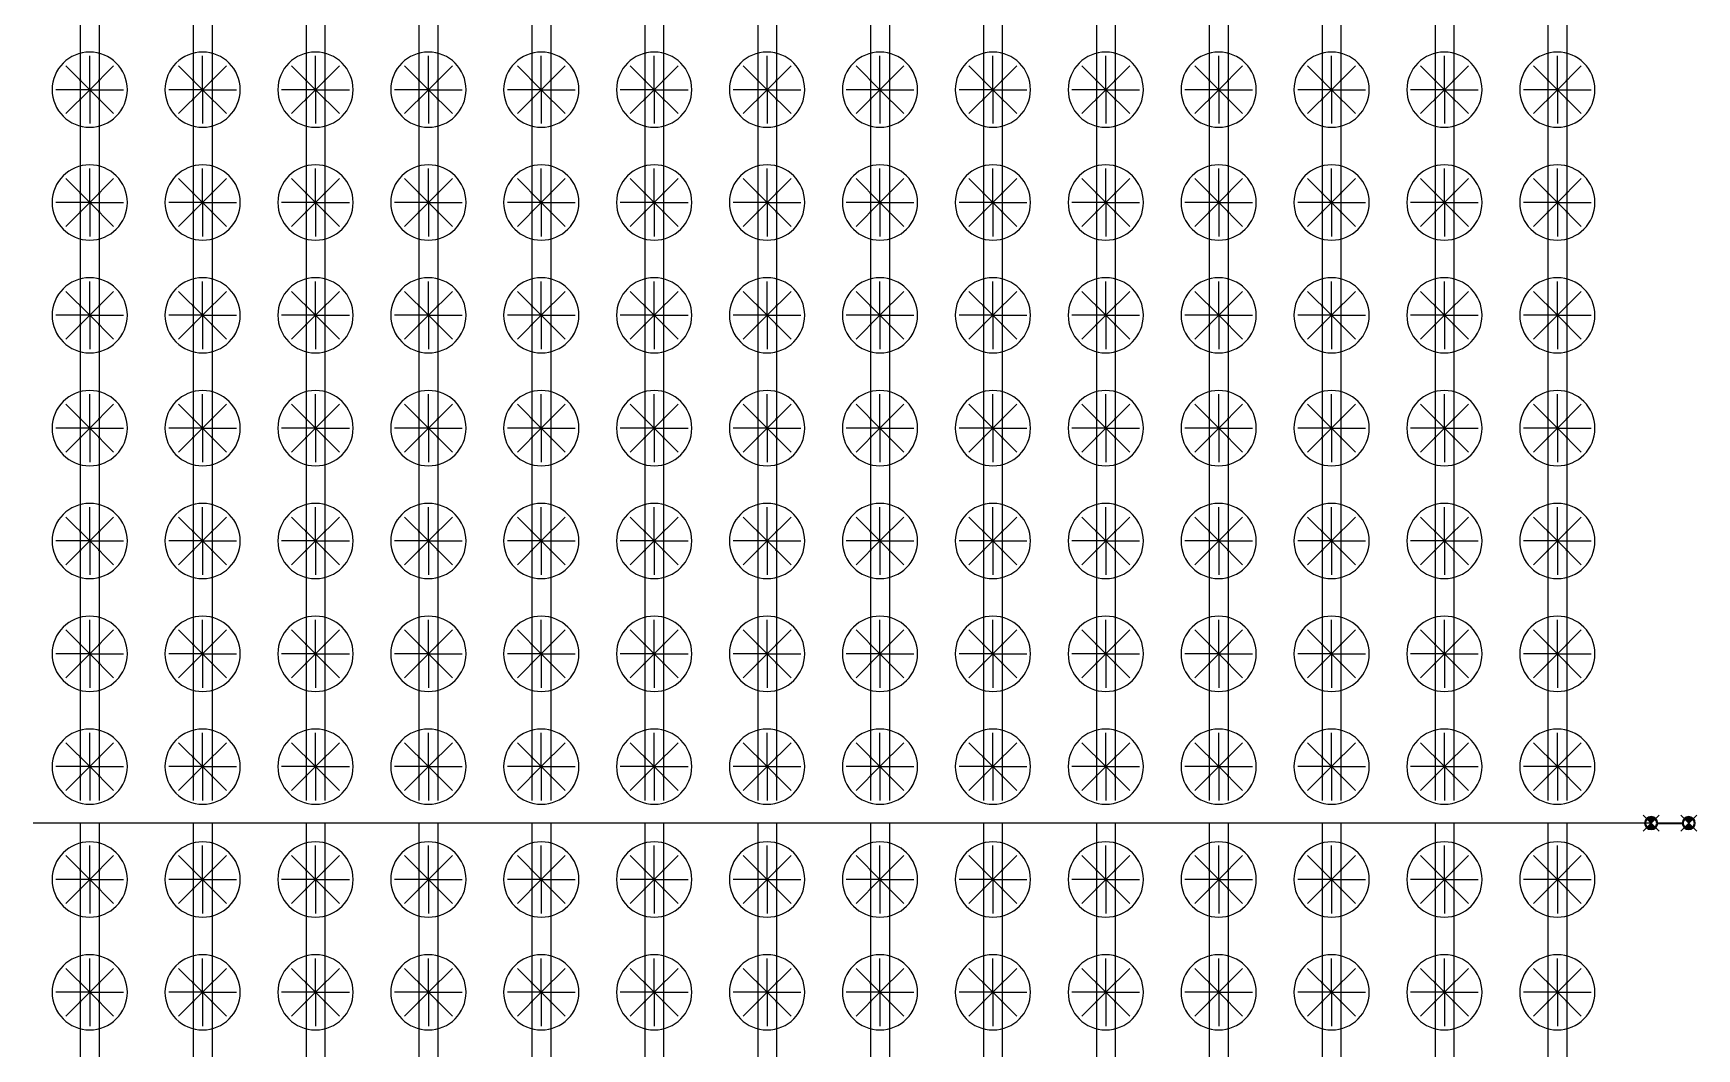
# Model space of a CAD drawing. Header units: metres. Extents: x -1021672 to -1021230, y -2826902 to -2826531.
# Drawn here: x -1021623.4 to -1021535, y -2826780.6 to -2826726.6 of the extents above; entities that cross this region are included whole.
import ezdxf

# ---------------------------------------------------------------- set-up
doc = ezdxf.new("R2010")
doc.units = ezdxf.units.M
for name, color, linetype in [('IRRIG-LATERAL', 6, 'Continuous'), ('IRRIG-VALVES', 3, 'Continuous'), ('PUMP-STATION-1', 40, 'Continuous'), ('TREES', 94, 'Continuous'), ('V-CTRL-BMRK', 150, 'Continuous')]:
    doc.layers.add(name, color=color, linetype=linetype)

# ---------------------------------------------------------------- blocks, each defined once
blk = doc.blocks.new('sub valve')
at = {"true_color": 0xf1eb1f}
h = blk.add_hatch(color=2, dxfattribs=at)
h.dxf.hatch_style = 1
h.paths.add_polyline_path([(-1021327.632, -2826720.405), (-1021327.667, -2826720.37, 0.198912), (-1021327.769, -2826720.617, 0.198912), (-1021327.667, -2826720.865), (-1021327.632, -2826720.829, -0.198912), (-1021327.719, -2826720.617, -0.198912)])
h.paths.add_polyline_path([(-1021327.207, -2826720.405), (-1021327.172, -2826720.37, 0.414214), (-1021327.667, -2826720.37), (-1021327.632, -2826720.405, -0.414214)])
h.paths.add_polyline_path([(-1021327.172, -2826720.865), (-1021327.207, -2826720.829, -0.414214), (-1021327.632, -2826720.829), (-1021327.667, -2826720.865, 0.414214)])
h.paths.add_polyline_path([(-1021327.069, -2826720.617, 0.198912), (-1021327.172, -2826720.37), (-1021327.207, -2826720.405, -0.198912), (-1021327.119, -2826720.617, -0.198912), (-1021327.207, -2826720.829), (-1021327.172, -2826720.865, 0.198912)])
h.paths.add_polyline_path([(-1021329.632, -2826720.405), (-1021329.667, -2826720.37, 0.198912), (-1021329.769, -2826720.617, 0.198912), (-1021329.667, -2826720.865), (-1021329.632, -2826720.829, -0.198912), (-1021329.719, -2826720.617, -0.198912)])
h.paths.add_polyline_path([(-1021329.207, -2826720.405), (-1021329.172, -2826720.37, 0.414214), (-1021329.667, -2826720.37), (-1021329.632, -2826720.405, -0.414214)])
h.paths.add_polyline_path([(-1021329.172, -2826720.37), (-1021329.207, -2826720.405, -0.198912), (-1021329.119, -2826720.617, -0.198912), (-1021329.207, -2826720.829), (-1021329.172, -2826720.865, 0.198912), (-1021329.069, -2826720.617, 0.198912)])
h.paths.add_polyline_path([(-1021329.172, -2826720.865), (-1021329.207, -2826720.829, -0.414214), (-1021329.632, -2826720.829), (-1021329.667, -2826720.865, 0.414214)])
at = {"true_color": 0xc7c8ca}
h = blk.add_hatch(color=9, dxfattribs=at)
h.dxf.hatch_style = 1
h.paths.add_polyline_path([(-1021327.769, -2826720.597), (-1021329.07, -2826720.597, -0.014294), (-1021329.069, -2826720.617, -0.014294), (-1021329.07, -2826720.637), (-1021327.769, -2826720.637, -0.014294), (-1021327.769, -2826720.617, -0.014294)])
at = {"layer": 'PUMP-STATION-1', "true_color": 0xd19cc7}
h = blk.add_hatch(color=9, dxfattribs=at)
h.dxf.hatch_style = 1
h.paths.add_polyline_path([(-1021329.207, -2826720.829), (-1021329.419, -2826720.617), (-1021329.632, -2826720.829, 0.414214)])
h.paths.add_polyline_path([(-1021329.632, -2826720.405), (-1021329.419, -2826720.617), (-1021329.207, -2826720.405, 0.414214)])
h = blk.add_hatch(color=9, dxfattribs=at)
h.dxf.hatch_style = 1
h.paths.add_polyline_path([(-1021327.207, -2826720.829), (-1021327.419, -2826720.617), (-1021327.632, -2826720.829, 0.414214)])
h.paths.add_polyline_path([(-1021327.632, -2826720.405), (-1021327.419, -2826720.617), (-1021327.207, -2826720.405, 0.414214)])
for p, q in [((-1021327.769, -2826720.597), (-1021329.069, -2826720.597)), ((-1021327.769, -2826720.637), (-1021329.069, -2826720.637))]:
    blk.add_line(p, q)
at = {"layer": 'IRRIG-VALVES'}
for p, q in [((-1021328.995, -2826721.041), (-1021329.844, -2826720.193)), ((-1021328.995, -2826720.193), (-1021329.844, -2826721.041)), ((-1021327.844, -2826721.041), (-1021326.995, -2826720.193)), ((-1021327.844, -2826720.193), (-1021326.995, -2826721.041))]:
    blk.add_line(p, q, dxfattribs=at)
for centre, radius in [((-1021329.419, -2826720.617), 0.35), ((-1021329.419, -2826720.617), 0.3), ((-1021327.419, -2826720.617), 0.35), ((-1021327.419, -2826720.617), 0.3)]:
    blk.add_circle(centre, radius, dxfattribs=at)
blk = doc.blocks.new('*U2202')
at = {"layer": 'V-CTRL-BMRK'}
for p, q in [((-0.5, 23.4), (-0.5, -23.4)), ((0.5, 23.4), (0.5, -23.4))]:
    blk.add_line(p, q, dxfattribs=at)
blk = doc.blocks.new('*U2203')
at = {"layer": 'PUMP-STATION-1', "color": 0, "linetype": 'ByBlock', "lineweight": -2, "transparency": 16777216}
for p in [(-78, 0), (-72, 0), (-66, 0), (-60, 0), (-54, 0), (-48, 0), (-42, 0), (-36, 0), (-30, 0), (-24, 0), (-18, 0), (-12, 0), (-6, 0), (0, 0), (-78, -48), (-72, -48), (-66, -48), (-60, -48), (-54, -48), (-48, -48), (-42, -48), (-36, -48), (-30, -48), (-24, -48), (-18, -48), (-12, -48), (-6, -48), (0, -48)]:
    blk.add_blockref('*U2202', p, dxfattribs=at)
blk = doc.blocks.new('MANGO_TREE')
at = {"layer": 'TREES'}
for q in [(0, 1.8), (-1.273, 1.273), (1.273, 1.273), (-1.8, 0), (-1.273, -1.273), (1.8, 0), (0, -1.8), (1.273, -1.273)]:
    blk.add_line((0, 0), q, dxfattribs=at)
blk.add_circle((0, 0), 2, dxfattribs=at)
blk = doc.blocks.new('dripper')
at = {"layer": 'PUMP-STATION-1', "true_color": 0x7aafdf}
h = blk.add_hatch(color=143, dxfattribs=at)
h.dxf.hatch_style = 1
h.paths.add_polyline_path([(-1021243.937, -2826723.087), (-1021243.937, -2826723.101), (-1021243.929, -2826723.109), (-1021243.921, -2826723.102)])
h.paths.add_polyline_path([(-1021243.921, -2826723.102), (-1021243.929, -2826723.109), (-1021243.92, -2826723.117), (-1021243.937, -2826723.133), (-1021243.937, -2826723.147), (-1021243.906, -2826723.117)])
h.paths.add_polyline_path([(-1021243.937, -2826723.133), (-1021243.945, -2826723.125), (-1021243.952, -2826723.132), (-1021243.937, -2826723.147)])
h.paths.add_polyline_path([(-1021243.953, -2826723.117), (-1021243.937, -2826723.101), (-1021243.937, -2826723.087), (-1021243.967, -2826723.117), (-1021243.952, -2826723.132), (-1021243.945, -2826723.125)])
at = {"layer": 'PUMP-STATION-1', "true_color": 0x22346e}
h = blk.add_hatch(color=159, dxfattribs=at)
h.dxf.hatch_style = 1
h.paths.add_polyline_path([(-1021243.937, -2826723.101), (-1021243.953, -2826723.117), (-1021243.945, -2826723.125), (-1021243.937, -2826723.117)])
h.paths.add_polyline_path([(-1021243.937, -2826723.101), (-1021243.937, -2826723.117), (-1021243.929, -2826723.109)])
h.paths.add_polyline_path([(-1021243.92, -2826723.117), (-1021243.929, -2826723.109), (-1021243.937, -2826723.117), (-1021243.937, -2826723.133)])
h.paths.add_polyline_path([(-1021243.937, -2826723.117), (-1021243.945, -2826723.125), (-1021243.937, -2826723.133)])
at = {"layer": 'PUMP-STATION-1', "flags": 128}
for points in [[(-1021243.906, -2826723.117), (-1021243.937, -2826723.087), (-1021243.967, -2826723.117), (-1021243.937, -2826723.147)], [(-1021243.92, -2826723.117), (-1021243.937, -2826723.101), (-1021243.953, -2826723.117), (-1021243.937, -2826723.133)]]:
    blk.add_lwpolyline(points, close=True, dxfattribs=at)
blk = doc.blocks.new('*U2680')
at = {"layer": 'PUMP-STATION-1'}
blk.add_blockref('dripper', (1021243.937, 2826723.117), dxfattribs=at)
blk = doc.blocks.new('*U2681')
at = {"layer": 'PUMP-STATION-1', "color": 0, "linetype": 'ByBlock', "lineweight": -2, "transparency": 16777216}
for p, rotation in [((-1021244.937, -2826723.117), 90.00000000000001), ((-1021244.937, -2826724.117), 180), ((-1021243.937, -2826724.117), 270)]:
    blk.add_blockref('*U2680', p, dxfattribs=dict(at, rotation=rotation))
blk.add_blockref('*U2680', (-1021243.937, -2826723.117), dxfattribs=at)
blk = doc.blocks.new('*U2312')
at = {"layer": 'PUMP-STATION-1'}
blk.add_blockref('*U2681', (1021244.437, 2826723.617), dxfattribs=at)
blk = doc.blocks.new('*U2313')
at = {"layer": 'PUMP-STATION-1', "color": 0, "linetype": 'ByBlock', "lineweight": -2, "transparency": 16777216}
for p in [(-78, -6), (-72, -6), (-66, -6), (-60, -6), (-54, -6), (-48, -6), (-42, -6), (-36, -6), (-30, -6), (-24, -6), (-18, -6), (-12, -6), (-6, -6), (0, -6), (-78, -12), (-72, -12), (-66, -12), (-60, -12), (-54, -12), (-48, -12), (-42, -12), (-36, -12), (-30, -12), (-24, -12), (-18, -12), (-12, -12), (-6, -12), (0, -12), (-78, -18), (-72, -18), (-66, -18), (-60, -18), (-54, -18), (-48, -18), (-42, -18), (-36, -18), (-30, -18), (-24, -18), (-18, -18), (-12, -18), (-6, -18), (0, -18), (-78, -24), (-72, -24), (-66, -24), (-60, -24), (-54, -24), (-48, -24), (-42, -24), (-36, -24), (-30, -24), (-24, -24), (-18, -24), (-12, -24), (-6, -24), (0, -24), (-78, -30), (-72, -30), (-66, -30), (-60, -30), (-54, -30), (-48, -30), (-42, -30), (-36, -30), (-30, -30), (-24, -30), (-18, -30), (-12, -30), (-6, -30), (0, -30), (-78, -36), (-72, -36), (-66, -36), (-60, -36), (-54, -36), (-48, -36), (-42, -36), (-36, -36), (-30, -36), (-24, -36), (-18, -36), (-12, -36), (-6, -36), (0, -36), (-78, -42), (-72, -42), (-66, -42), (-60, -42), (-54, -42), (-48, -42), (-42, -42), (-36, -42), (-30, -42), (-24, -42), (-18, -42), (-12, -42), (-6, -42), (0, -42), (-78, -48), (-72, -48), (-66, -48), (-60, -48), (-54, -48), (-48, -48), (-42, -48), (-36, -48), (-30, -48), (-24, -48), (-18, -48), (-12, -48), (-6, -48), (0, -48), (-78, -54), (-72, -54), (-66, -54), (-60, -54), (-54, -54), (-48, -54), (-42, -54), (-36, -54), (-30, -54), (-24, -54), (-18, -54), (-12, -54), (-6, -54), (0, -54)]:
    blk.add_blockref('*U2312', p, dxfattribs=at)
blk = doc.blocks.new('B4')
at = {"layer": 'IRRIG-LATERAL'}
blk.add_line((-1021537.454, -2826768.617), (-1021623.437, -2826768.617), dxfattribs=at)
at = {"xscale": -1}
for p in [(-1021620.437, -2826729.617), (-1021614.437, -2826729.617), (-1021608.437, -2826729.617), (-1021602.437, -2826729.617), (-1021596.437, -2826729.617), (-1021590.437, -2826729.617), (-1021584.437, -2826729.617), (-1021578.437, -2826729.617), (-1021572.437, -2826729.617), (-1021566.437, -2826729.617), (-1021560.437, -2826729.617), (-1021554.437, -2826729.617), (-1021548.437, -2826729.617), (-1021542.437, -2826729.617), (-1021620.437, -2826735.617), (-1021614.437, -2826735.617), (-1021608.437, -2826735.617), (-1021602.437, -2826735.617), (-1021596.437, -2826735.617), (-1021590.437, -2826735.617), (-1021584.437, -2826735.617), (-1021578.437, -2826735.617), (-1021572.437, -2826735.617), (-1021566.437, -2826735.617), (-1021560.437, -2826735.617), (-1021554.437, -2826735.617), (-1021548.437, -2826735.617), (-1021542.437, -2826735.617), (-1021620.437, -2826741.617), (-1021614.437, -2826741.617), (-1021608.437, -2826741.617), (-1021602.437, -2826741.617), (-1021596.437, -2826741.617), (-1021590.437, -2826741.617), (-1021584.437, -2826741.617), (-1021578.437, -2826741.617), (-1021572.437, -2826741.617), (-1021566.437, -2826741.617), (-1021560.437, -2826741.617), (-1021554.437, -2826741.617), (-1021548.437, -2826741.617), (-1021542.437, -2826741.617), (-1021620.437, -2826747.617), (-1021614.437, -2826747.617), (-1021608.437, -2826747.617), (-1021602.437, -2826747.617), (-1021596.437, -2826747.617), (-1021590.437, -2826747.617), (-1021584.437, -2826747.617), (-1021578.437, -2826747.617), (-1021572.437, -2826747.617), (-1021566.437, -2826747.617), (-1021560.437, -2826747.617), (-1021554.437, -2826747.617), (-1021548.437, -2826747.617), (-1021542.437, -2826747.617), (-1021620.437, -2826753.617), (-1021614.437, -2826753.617), (-1021608.437, -2826753.617), (-1021602.437, -2826753.617), (-1021596.437, -2826753.617), (-1021590.437, -2826753.617), (-1021584.437, -2826753.617), (-1021578.437, -2826753.617), (-1021572.437, -2826753.617), (-1021566.437, -2826753.617), (-1021560.437, -2826753.617), (-1021554.437, -2826753.617), (-1021548.437, -2826753.617), (-1021542.437, -2826753.617), (-1021620.437, -2826759.617), (-1021614.437, -2826759.617), (-1021608.437, -2826759.617), (-1021602.437, -2826759.617), (-1021596.437, -2826759.617), (-1021590.437, -2826759.617), (-1021584.437, -2826759.617), (-1021578.437, -2826759.617), (-1021572.437, -2826759.617), (-1021566.437, -2826759.617), (-1021560.437, -2826759.617), (-1021554.437, -2826759.617), (-1021548.437, -2826759.617), (-1021542.437, -2826759.617), (-1021620.437, -2826765.617), (-1021614.437, -2826765.617), (-1021608.437, -2826765.617), (-1021602.437, -2826765.617), (-1021596.437, -2826765.617), (-1021590.437, -2826765.617), (-1021584.437, -2826765.617), (-1021578.437, -2826765.617), (-1021572.437, -2826765.617), (-1021566.437, -2826765.617), (-1021560.437, -2826765.617), (-1021554.437, -2826765.617), (-1021548.437, -2826765.617), (-1021542.437, -2826765.617), (-1021620.437, -2826771.617), (-1021614.437, -2826771.617), (-1021608.437, -2826771.617), (-1021602.437, -2826771.617), (-1021596.437, -2826771.617), (-1021590.437, -2826771.617), (-1021584.437, -2826771.617), (-1021578.437, -2826771.617), (-1021572.437, -2826771.617), (-1021566.437, -2826771.617), (-1021560.437, -2826771.617), (-1021554.437, -2826771.617), (-1021548.437, -2826771.617), (-1021542.437, -2826771.617), (-1021620.437, -2826777.617), (-1021614.437, -2826777.617), (-1021608.437, -2826777.617), (-1021602.437, -2826777.617), (-1021596.437, -2826777.617), (-1021590.437, -2826777.617), (-1021584.437, -2826777.617), (-1021578.437, -2826777.617), (-1021572.437, -2826777.617), (-1021566.437, -2826777.617), (-1021560.437, -2826777.617), (-1021554.437, -2826777.617), (-1021548.437, -2826777.617), (-1021542.437, -2826777.617)]:
    blk.add_blockref('MANGO_TREE', p, dxfattribs=at)
at = {"layer": 'PUMP-STATION-1', "xscale": -1}
for name, p in [('*U2203', (-1021620.437, -2826744.017)), ('*U2313', (-1021620.437, -2826723.617)), ('sub valve', (-2042864.873, -48))]:
    blk.add_blockref(name, p, dxfattribs=at)

msp = doc.modelspace()

# ---------------------------------------------------------------- block references
at = {"layer": 'PUMP-STATION-1'}
msp.add_blockref('B4', (0, 0), dxfattribs=at)

doc.saveas('drawing.dxf')
